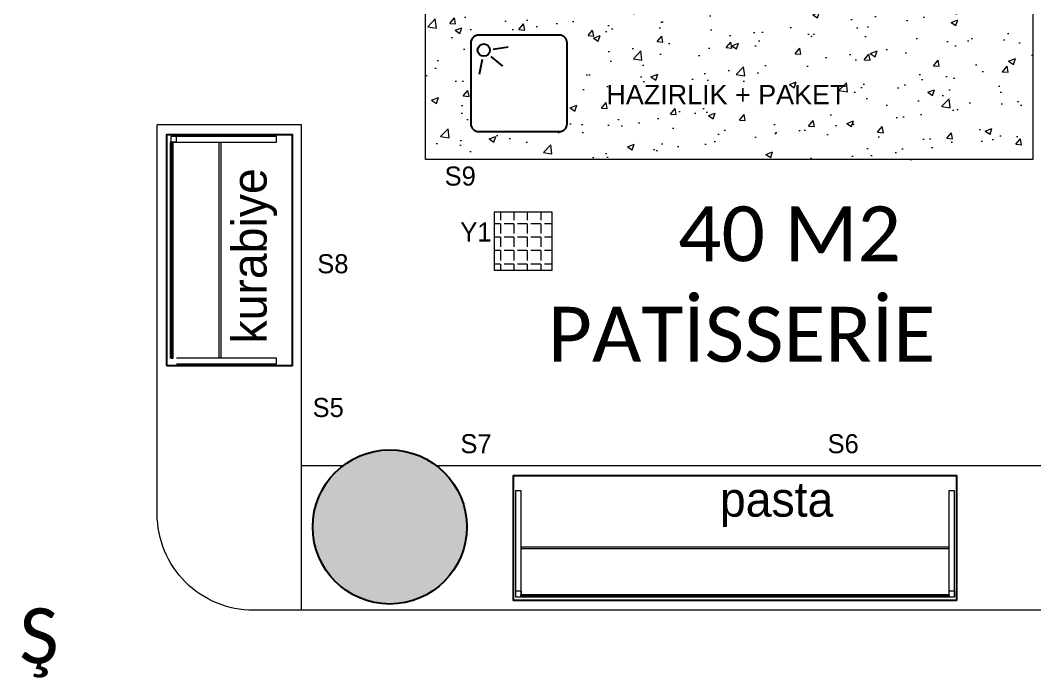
# Model space of a CAD drawing. Header units: centimetres. Extents: x -72470 to -43129, y -18750 to -16337.
# Drawn here: x -70622 to -70095, y -18030 to -17689 of the extents above; entities that cross this region are included whole.
import ezdxf

# ---------------------------------------------------------------- set-up
doc = ezdxf.new("R2010")
doc.units = ezdxf.units.CM
doc.header["$MEASUREMENT"] = 0
doc.linetypes.add('DUZ', pattern=[0])
doc.layers.get('0').update_dxf_attribs({"linetype": 'DUZ', "lineweight": 0})
for name, color, linetype in [('11-021_500-BLOK B-str_zemin_kat$0$2DKOLON', 4, 'Continuous'), ('11-021_500-BLOK B-str_zemin_kat$0$2DTARAMA1', 253, 'Continuous'), ('CAM', 4, 'Continuous'), ('S2000-002 Çizgi', 7, 'Continuous'), ('YAZI', 7, 'Continuous')]:
    doc.layers.add(name, color=color, linetype=linetype)
doc.layers.add('TEFRIS', color=30, linetype='Continuous', lineweight=9)
doc.styles.get("Standard").update_dxf_attribs({"font": 'candara.ttf'})
doc.styles.add('TAKSİM', font='GOTHIC.TTF', dxfattribs={"height": 20})
doc.styles.add('Yazi-20-Normal', font='arial.ttf', dxfattribs={"height": 10})

msp = doc.modelspace()

# ---------------------------------------------------------------- hatches: boundary and pattern name
h = msp.add_hatch()
h.set_pattern_fill('AR-CONC', color=256, scale=5)
h.set_pattern_definition([(50, (-7662.608, 95.458), (35.863009, -3.137607), [3.75, -41.25]), (355, (-7662.608, 95.458), (-6.937567, 37.609607), [3, -33]), (100.451444, (-7659.62, 95.196), (28.925442, 34.472), [3.18701, -35.057106]), (46.1842, (-7662.61, 105.458), (53.362067, -8.275964), [5.625, -61.875]), (96.63564, (-7658.16, 104.77), (46.733097, 48.70593), [4.780517, -52.58569]), (351.18416, (-7662.61, 105.46), (46.733097, 48.70593), [4.5, -49.5]), (21, (-7657.608, 102.958), (29.845353, -20.130945), [3.75, -41.25]), (326, (-7657.608, 102.958), (12.165767, 36.257502), [3, -33]), (71.451445, (-7655.12, 101.28), (42.011119, 16.126558), [3.18701, -35.057106]), (37.5, (-7662.608, 95.458), (0.6079928, 16.6446927), [0, -32.6, 0, -33.5, 0, -33.125]), (7.5, (-7662.608, 95.458), (13.153477, 19.7205856), [0, -19.1, 0, -31.85, 0, -12.625]), (327.5, (-7673.758, 95.458), (26.6911218, -1.1277436), [0, -12.5, 0, -39, 0, -51.75]), (317.5, (-7678.758, 95.458), (29.1593085, 5.005249), [0, -16.25, 0, -25.9, 0, -36.75])])
h.paths.add_polyline_path([(-70319.76, -17734.92), (-70190.15, -17734.92), (-70190.15, -17719.91), (-70319.76, -17719.91)], flags=24)
edge = h.paths.add_edge_path()
edge.add_arc((-70383.66, -17700.57), 4, 90, 180)
edge.add_line((-70387.66, -17700.57), (-70387.66, -17742.57))
edge.add_arc((-70383.66, -17742.57), 4, 180, 270)
edge.add_line((-70383.66, -17746.57), (-70341.66, -17746.57))
edge.add_arc((-70341.66, -17742.57), 4, 270, 360)
edge.add_line((-70337.66, -17742.57), (-70337.66, -17700.57))
edge.add_arc((-70341.66, -17700.57), 4, 0, 90)
edge.add_line((-70341.66, -17696.57), (-70383.66, -17696.57))
h.paths.add_polyline_path([(-70095.87, -17681.14), (-70411.17, -17681.14), (-70411.17, -17761.14), (-70095.87, -17761.14)])
at = {"layer": '11-021_500-BLOK B-str_zemin_kat$0$2DTARAMA1'}
h = msp.add_hatch(dxfattribs=at)
h.set_pattern_fill('ANSI33', color=256, scale=100)
h.set_pattern_definition([(45, (-428811.097, -192582.577), (-17.6776695, 17.6776695), []), (45, (-428793.42, -192582.577), (-17.6776695, 17.6776695), [12.5, -6.25])])
edge = h.paths.add_edge_path()
edge.add_arc((-68749.76, -17111.81), 40, 0, 360)
edge = h.paths.add_edge_path()
edge.add_arc((-69589.76, -17111.81), 40, 0, 360)
edge = h.paths.add_edge_path()
edge.add_arc((-70429.76, -17111.81), 40, 0, 360)
edge = h.paths.add_edge_path()
edge.add_arc((-71269.76, -17111.81), 40, 0, 360)
h.paths.add_polyline_path([(-70137.29, -16946.14), (-69963.53, -16946.14), (-69963.53, -16900.19), (-70137.29, -16900.19)], flags=9)
h.paths.add_polyline_path([(-69284.08, -16946.17), (-69110.31, -16946.17), (-69110.31, -16900.19), (-69284.08, -16900.19)], flags=9)
h.paths.add_polyline_path([(-70977.29, -16946.17), (-70822.17, -16946.17), (-70822.17, -16900.19), (-70977.29, -16900.19)], flags=9)
edge = h.paths.add_edge_path()
edge.add_arc((-72109.76, -17111.81), 40, 0, 360)
edge = h.paths.add_edge_path()
edge.add_arc((-70429.76, -17951.81), 40, 0, 360)
edge = h.paths.add_edge_path()
edge.add_arc((-69589.76, -17951.81), 40, 0, 360)
edge = h.paths.add_edge_path()
edge.add_arc((-68749.76, -17951.81), 40, 0, 360)
at = {"layer": 'TEFRIS', "linetype": 'Continuous'}
h = msp.add_hatch(dxfattribs=at)
h.set_pattern_fill('ANGLE', color=0, angle=-180)
h.set_pattern_definition([(180, (-62032.24, -20539.54), (-1e-12, -6.985), [5.08, -1.905]), (270, (-62032.24, -20539.54), (6.985, -1e-12), [5.08, -1.905])])
h.paths.add_polyline_path([(-70345.49, -17788.46), (-70375.49, -17788.46), (-70375.49, -17818.46), (-70345.49, -17818.46)])

# ---------------------------------------------------------------- linework, layer by layer
for points in [[(-70540.51, -17752.19), (-70543.51, -17752.19), (-70540.51, -17752.19), (-70540.51, -17749.19), (-70543.51, -17749.19), (-70543.51, -17752.19)], [(-70540.51, -17752.19), (-70488.51, -17752.19), (-70488.51, -17749.19), (-70540.51, -17749.19)], [(-70540.51, -17867.19), (-70488.51, -17867.19), (-70488.51, -17864.19), (-70540.51, -17864.19)], [(-70361.51, -17985.07), (-70361.51, -17933.07), (-70364.51, -17933.07), (-70364.51, -17985.07)], [(-70136.51, -17985.07), (-70136.51, -17933.07), (-70139.51, -17933.07), (-70139.51, -17985.07)], [(-70361.51, -17985.07), (-70361.51, -17988.07), (-70361.51, -17985.07), (-70364.51, -17985.07), (-70364.51, -17988.07), (-70361.51, -17988.07)], [(-70136.51, -17985.07), (-70136.51, -17988.07), (-70136.51, -17985.07), (-70139.51, -17985.07), (-70139.51, -17988.07), (-70136.51, -17988.07)]]:
    msp.add_lwpolyline(points)
at = {"layer": '11-021_500-BLOK B-str_zemin_kat$0$2DKOLON', "linetype": 'Continuous'}
msp.add_circle((-70429.76, -17951.81), 40, dxfattribs=at)
at = {"layer": 'CAM'}
for points in [[(-70545.51, -17868.19), (-70545.51, -17748.19), (-70480.51, -17748.19), (-70480.51, -17868.19)], [(-70135.51, -17990.07), (-70365.51, -17990.07), (-70365.51, -17925.07), (-70135.51, -17925.07)]]:
    msp.add_lwpolyline(points, close=True, dxfattribs=at)
for points in [[(-70543.51, -17864.19), (-70543.51, -17752.19), (-70542.51, -17752.19), (-70542.51, -17864.19), (-70543.51, -17864.19)], [(-70139.51, -17988.07), (-70361.51, -17988.07), (-70361.51, -17987.07), (-70139.51, -17987.07), (-70139.51, -17988.07)]]:
    msp.add_lwpolyline(points, dxfattribs=at)
at = {"layer": 'S2000-002 Çizgi'}
for p, q in [((-70376.01, -17703.81), (-70368.2, -17702.7)), ((-70376.01, -17703.81), (-70368.2, -17702.7)), ((-70377.24, -17707.62), (-70371.14, -17712.63)), ((-70377.24, -17707.62), (-70371.14, -17712.63)), ((-70381.76, -17709.22), (-70383.35, -17716.95))]:
    msp.add_line(p, q, dxfattribs=at)
msp.add_lwpolyline([(-70383.66, -17746.57), (-70341.66, -17746.57, 0.414214), (-70337.66, -17742.57), (-70337.66, -17700.57, 0.414214), (-70341.66, -17696.57), (-70383.66, -17696.57, 0.414214), (-70387.66, -17700.57), (-70387.66, -17742.57, 0.414214)], format="xyb", close=True, dxfattribs=at)
msp.add_lwpolyline([(-70383.66, -17746.57), (-70341.66, -17746.57, 0.414214), (-70337.66, -17742.57), (-70337.66, -17700.57, 0.414214), (-70341.66, -17696.57), (-70383.66, -17696.57, 0.414214), (-70387.66, -17700.57), (-70387.66, -17742.57, 0.414214)], format="xyb", close=True, dxfattribs=at)
msp.add_circle((-70380.95, -17704.32), 3.19, dxfattribs=at)
msp.add_circle((-70380.95, -17704.32), 3.19, dxfattribs=at)
at = {"layer": 'TEFRIS', "color": 0, "linetype": 'Continuous'}
for p, q in [((-70475.51, -17743.19), (-70550.51, -17743.19)), ((-70475.51, -17995.07), (-70475.51, -17743.19)), ((-70518.51, -17752.19), (-70518.51, -17864.19)), ((-70517.51, -17752.19), (-70517.51, -17864.19)), ((-70454.1, -17920.07), (-70475.51, -17920.07)), ((-70025.51, -17920.07), (-70405.42, -17920.07)), ((-70361.51, -17962.07), (-70139.51, -17962.07)), ((-70361.51, -17963.07), (-70139.51, -17963.07))]:
    msp.add_line(p, q, dxfattribs=at)
for points in [[(-70411.17, -17679.14), (-70095.87, -17679.14), (-70095.87, -17761.14), (-70411.17, -17761.14)], [(-70345.49, -17788.46), (-70375.49, -17788.46), (-70375.49, -17818.46), (-70345.49, -17818.46)]]:
    msp.add_lwpolyline(points, close=True, dxfattribs=at)
msp.add_lwpolyline([(-70000.51, -17995.07), (-70500.51, -17995.07, -0.414214), (-70550.51, -17945.07), (-70550.51, -17743.19)], format="xyb", dxfattribs=at)

# ---------------------------------------------------------------- texts
at = {"style": 'TAKSİM'}
for s, height, p in [('S9', 9.9, (-70401.27, -17774.64, 0)), ('Y1', 9.9, (-70393.13, -17803.68, 0)), ('S8', 9.9, (-70467.4, -17820.15, 0)), ('S5', 9.9, (-70469.83, -17894.76, 0)), ('S7', 9.9, (-70393.07, -17913.56, 0)), ('S6', 9.9, (-70202.44, -17913.56, 0)), ('pasta', 18, (-70258.32, -17946.48))]:
    msp.add_text(s, height=height, dxfattribs=at).set_placement(p)
msp.add_text('kurabiye', height=18, rotation=90, dxfattribs=at).set_placement((-70493.68, -17856.62))
at = {"layer": 'TEFRIS', "color": 0, "linetype": 'Continuous', "char_height": 28.529, "attachment_point": 1}
for s, width, insert in [('40 M2  ', 194, (-70280.02, -17785.4)), ('PATİSSERİE', 559, (-70347.76, -17837.56)), ('GİRİŞ ', 559, (-70696.68, -17994.06))]:
    msp.add_mtext_dynamic_manual_height_columns(s, width=width, gutter_width=570.58, heights=[0], dxfattribs=dict(at, insert=insert))
at = {"layer": 'YAZI', "style": 'Yazi-20-Normal'}
msp.add_text('HAZIRLIK + PAKET', height=10, dxfattribs=at).set_placement((-70317.26, -17732.41))

doc.saveas('drawing.dxf')
